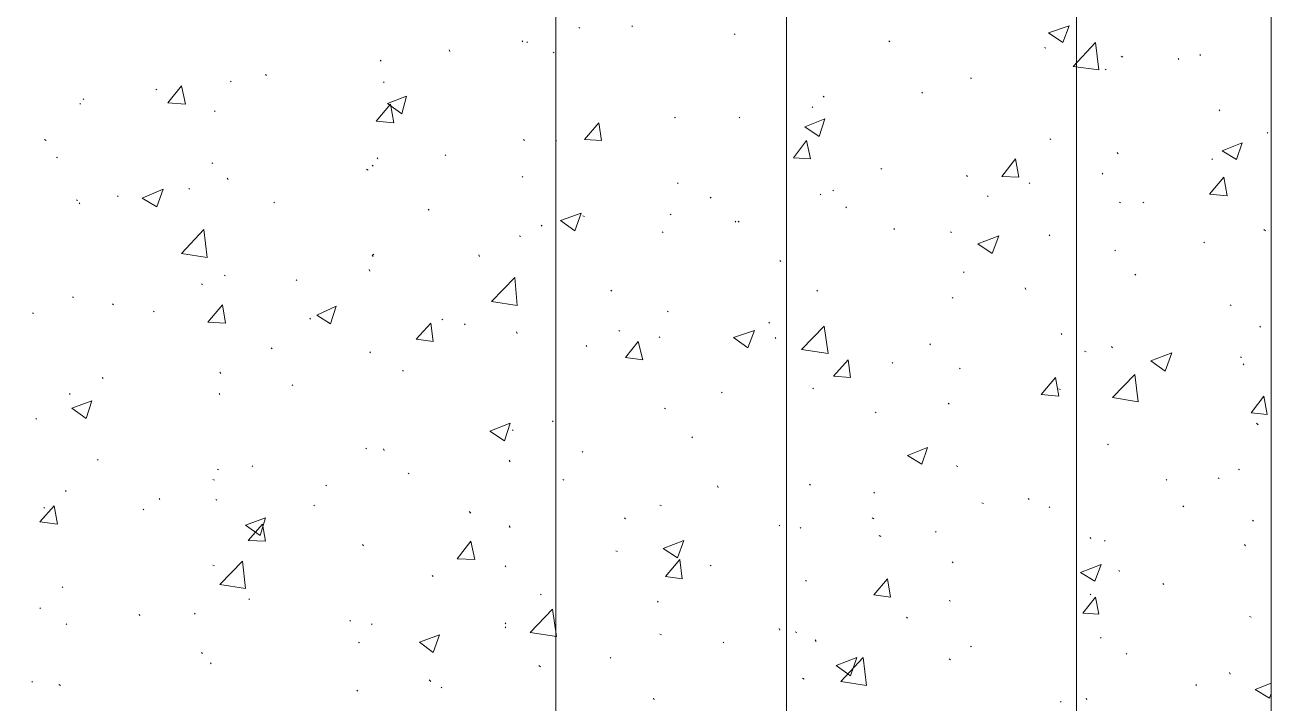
# Model space of a CAD drawing. Header units: millimetres. Extents: x 2928 to 3112, y 1220 to 1280.
# Drawn here: x 2978.954 to 2981.547, y 1254.469 to 1255.879 of the extents above; entities that cross this region are included whole.
import ezdxf

# ---------------------------------------------------------------- set-up
doc = ezdxf.new("R2010")
doc.units = ezdxf.units.MM

msp = doc.modelspace()

# ---------------------------------------------------------------- linework, layer by layer
at = {"color": 253, "linetype": 'Continuous', "lineweight": 5, "true_color": 0x9a9a9a}
for points in [[(2980.05854, 1262.93893), (2980.05854, 1240.41361), (2980.05854, 1240.41361)], [(2981.14189, 1262.46059), (2981.14189, 1240.89028), (2981.14189, 1240.89028)]]:
    msp.add_lwpolyline(points, dxfattribs=at)
for points in [[(2940.97965, 1262.56226), (2981.54689, 1262.56226), (2981.54689, 1240.79028), (2940.97965, 1240.79028)], [(2941.98633, 1261.55224), (2980.53854, 1261.55224), (2980.53854, 1241.8003), (2941.98633, 1241.8003)]]:
    msp.add_lwpolyline(points, close=True, dxfattribs=at)
at = {"color": 92, "linetype": 'Continuous', "lineweight": 13, "true_color": 0x00b800}
for points in [[(2980.21854, 1255.8755), (2980.21687, 1255.87716), (2980.21687, 1255.87716)], [(2981.08355, 1255.86216), (2981.12689, 1255.87716), (2981.12689, 1255.87716)], [(2981.11355, 1255.84216), (2981.12689, 1255.87716), (2981.12689, 1255.87716)], [(2980.10854, 1255.87216), (2980.10687, 1255.87383), (2980.10687, 1255.87383)], [(2980.43188, 1255.85883), (2980.43021, 1255.8605), (2980.43021, 1255.8605)], [(2981.08355, 1255.86216), (2981.11355, 1255.84216), (2981.11355, 1255.84216)], [(2979.83853, 1255.82383), (2979.83687, 1255.82716), (2979.83687, 1255.82716)], [(2979.9902, 1255.84383), (2979.98854, 1255.8455), (2979.98854, 1255.8455)], [(2980.0002, 1255.84216), (2979.99854, 1255.84383), (2979.99854, 1255.84383)], [(2980.75355, 1255.84383), (2980.75188, 1255.8455), (2980.75188, 1255.8455)], [(2981.07855, 1255.8305), (2981.07522, 1255.83216), (2981.07522, 1255.83216)], [(2981.13522, 1255.79216), (2981.18189, 1255.84216), (2981.18189, 1255.84216)], [(2981.18855, 1255.7855), (2981.18189, 1255.84216), (2981.18189, 1255.84216)], [(2979.6952, 1255.80383), (2979.69353, 1255.8055), (2979.69353, 1255.8055)], [(2980.0552, 1255.8205), (2980.05354, 1255.82216), (2980.05354, 1255.82216)], [(2981.23855, 1255.81216), (2981.23522, 1255.81383), (2981.23522, 1255.81383)], [(2981.35522, 1255.80716), (2981.35356, 1255.80883), (2981.35356, 1255.80883)], [(2981.40022, 1255.8155), (2981.39856, 1255.81716), (2981.39856, 1255.81716)], [(2979.45686, 1255.77383), (2979.4552, 1255.7755), (2979.4552, 1255.7755)], [(2981.13522, 1255.79216), (2981.18855, 1255.7855), (2981.18855, 1255.7855)], [(2981.20355, 1255.7855), (2981.20189, 1255.78716), (2981.20189, 1255.78716)], [(2979.25186, 1255.71716), (2979.28019, 1255.75216), (2979.28019, 1255.75216)], [(2979.28853, 1255.71383), (2979.28019, 1255.75216), (2979.28019, 1255.75216)], [(2979.38353, 1255.76049), (2979.38186, 1255.76216), (2979.38186, 1255.76216)], [(2979.70187, 1255.75883), (2979.7002, 1255.76049), (2979.7002, 1255.76049)], [(2980.92355, 1255.76716), (2980.92188, 1255.76883), (2980.92188, 1255.76883)], [(2979.07686, 1255.72383), (2979.07519, 1255.72549), (2979.07519, 1255.72549)], [(2979.22853, 1255.74383), (2979.22686, 1255.74549), (2979.22686, 1255.74549)], [(2979.70853, 1255.71549), (2979.74853, 1255.73049), (2979.74853, 1255.73049)], [(2979.73853, 1255.69383), (2979.74853, 1255.73049), (2979.74853, 1255.73049)], [(2980.61688, 1255.72883), (2980.61521, 1255.73049), (2980.61521, 1255.73049)], [(2980.82188, 1255.73716), (2980.82021, 1255.73883), (2980.82021, 1255.73883)], [(2979.07019, 1255.71383), (2979.06852, 1255.71549), (2979.06852, 1255.71549)], [(2979.25186, 1255.71716), (2979.28853, 1255.71383), (2979.28853, 1255.71383)], [(2979.35019, 1255.69883), (2979.34853, 1255.70049), (2979.34853, 1255.70049)], [(2979.6852, 1255.67883), (2979.7152, 1255.71383), (2979.7152, 1255.71383)], [(2979.70853, 1255.71549), (2979.73853, 1255.69383), (2979.73853, 1255.69383)], [(2979.72187, 1255.67549), (2979.7152, 1255.71383), (2979.7152, 1255.71383)], [(2980.59354, 1255.70716), (2980.59188, 1255.70883), (2980.59188, 1255.70883)], [(2981.44022, 1255.70049), (2981.43856, 1255.70216), (2981.43856, 1255.70216)], [(2979.6852, 1255.67883), (2979.72187, 1255.67549), (2979.72187, 1255.67549)], [(2980.11854, 1255.64049), (2980.14854, 1255.67549), (2980.14854, 1255.67549)], [(2980.15354, 1255.63883), (2980.14854, 1255.67549), (2980.14854, 1255.67549)], [(2980.30854, 1255.68549), (2980.30521, 1255.68716), (2980.30521, 1255.68716)], [(2980.44188, 1255.68549), (2980.44021, 1255.68716), (2980.44021, 1255.68716)], [(2980.57688, 1255.66716), (2980.61855, 1255.68383), (2980.61855, 1255.68383)], [(2980.60688, 1255.64716), (2980.61855, 1255.68383), (2980.61855, 1255.68383)], [(2980.57688, 1255.66716), (2980.60688, 1255.64716), (2980.60688, 1255.64716)], [(2981.54023, 1255.65383), (2981.53856, 1255.65549), (2981.53856, 1255.65549)], [(2978.99852, 1255.63883), (2978.99519, 1255.64049), (2978.99519, 1255.64049)], [(2979.99354, 1255.63883), (2979.99187, 1255.64049), (2979.99187, 1255.64049)], [(2980.0602, 1255.63716), (2980.05854, 1255.63883), (2980.05854, 1255.63883)], [(2980.11854, 1255.64049), (2980.15354, 1255.63883), (2980.15354, 1255.63883)], [(2980.55354, 1255.60216), (2980.58021, 1255.63883), (2980.58021, 1255.63883)], [(2980.58854, 1255.60049), (2980.58021, 1255.63883), (2980.58021, 1255.63883)], [(2981.08855, 1255.64049), (2981.08689, 1255.64216), (2981.08689, 1255.64216)], [(2981.44522, 1255.61716), (2981.48689, 1255.63383), (2981.48689, 1255.63383)], [(2981.47522, 1255.59883), (2981.48689, 1255.63383), (2981.48689, 1255.63383)], [(2979.02186, 1255.60216), (2979.02019, 1255.60383), (2979.02019, 1255.60383)], [(2979.34519, 1255.59049), (2979.34353, 1255.59216), (2979.34353, 1255.59216)], [(2979.68853, 1255.60049), (2979.68687, 1255.60216), (2979.68687, 1255.60216)], [(2979.8302, 1255.60716), (2979.82853, 1255.60883), (2979.82853, 1255.60883)], [(2980.55354, 1255.60216), (2980.58854, 1255.60049), (2980.58854, 1255.60049)], [(2980.98688, 1255.56383), (2981.01522, 1255.60049), (2981.01522, 1255.60049)], [(2981.02188, 1255.56216), (2981.01522, 1255.60049), (2981.01522, 1255.60049)], [(2981.22855, 1255.61049), (2981.22689, 1255.61383), (2981.22689, 1255.61383)], [(2981.42522, 1255.59883), (2981.42356, 1255.60049), (2981.42356, 1255.60049)], [(2981.44522, 1255.61716), (2981.47522, 1255.59883), (2981.47522, 1255.59883)], [(2979.66853, 1255.57716), (2979.6652, 1255.57883), (2979.6652, 1255.57883)], [(2979.67853, 1255.58549), (2979.67687, 1255.58716), (2979.67687, 1255.58716)], [(2980.73688, 1255.57883), (2980.73521, 1255.58049), (2980.73521, 1255.58049)], [(2981.19689, 1255.56883), (2981.19522, 1255.57049), (2981.19522, 1255.57049)], [(2979.37686, 1255.55716), (2979.37519, 1255.56049), (2979.37519, 1255.56049)], [(2979.9902, 1255.56216), (2979.98854, 1255.56383), (2979.98854, 1255.56383)], [(2980.31354, 1255.54883), (2980.31187, 1255.55049), (2980.31187, 1255.55049)], [(2980.91522, 1255.56383), (2980.91355, 1255.56549), (2980.91355, 1255.56549)], [(2980.98688, 1255.56383), (2981.02188, 1255.56216), (2981.02188, 1255.56216)], [(2981.04522, 1255.54883), (2981.04355, 1255.55049), (2981.04355, 1255.55049)], [(2981.41856, 1255.52716), (2981.44856, 1255.56216), (2981.44856, 1255.56216)], [(2981.45522, 1255.52382), (2981.44856, 1255.56216), (2981.44856, 1255.56216)], [(2979.06352, 1255.51382), (2979.06186, 1255.51549), (2979.06186, 1255.51549)], [(2979.14852, 1255.52216), (2979.14686, 1255.52382), (2979.14686, 1255.52382)], [(2979.19853, 1255.51882), (2979.24186, 1255.53716), (2979.24186, 1255.53716)], [(2979.19853, 1255.51882), (2979.22853, 1255.50049), (2979.22853, 1255.50049)], [(2979.22853, 1255.50049), (2979.24186, 1255.53716), (2979.24186, 1255.53716)], [(2979.29686, 1255.53716), (2979.29519, 1255.53883), (2979.29519, 1255.53883)], [(2980.38188, 1255.51882), (2980.38021, 1255.52049), (2980.38021, 1255.52049)], [(2980.61021, 1255.52549), (2980.60855, 1255.52716), (2980.60855, 1255.52716)], [(2980.63688, 1255.53383), (2980.63521, 1255.53549), (2980.63521, 1255.53549)], [(2980.95855, 1255.52216), (2980.95688, 1255.52382), (2980.95688, 1255.52382)], [(2981.41856, 1255.52716), (2981.45522, 1255.52382), (2981.45522, 1255.52382)], [(2979.06852, 1255.50716), (2979.06686, 1255.50882), (2979.06686, 1255.50882)], [(2979.47353, 1255.50882), (2979.47186, 1255.51049), (2979.47186, 1255.51049)], [(2979.7952, 1255.49382), (2979.79353, 1255.49549), (2979.79353, 1255.49549)], [(2980.66355, 1255.49882), (2980.66188, 1255.50049), (2980.66188, 1255.50049)], [(2981.23355, 1255.50882), (2981.23189, 1255.51049), (2981.23189, 1255.51049)], [(2981.28189, 1255.50882), (2981.28022, 1255.51049), (2981.28022, 1255.51049)], [(2980.0302, 1255.46049), (2980.02854, 1255.46216), (2980.02854, 1255.46216)], [(2980.06854, 1255.47216), (2980.11187, 1255.48716), (2980.11187, 1255.48716)], [(2980.06854, 1255.47216), (2980.09854, 1255.45049), (2980.09854, 1255.45049)], [(2980.09854, 1255.45049), (2980.11187, 1255.48716), (2980.11187, 1255.48716)], [(2980.11854, 1255.48049), (2980.1152, 1255.48216), (2980.1152, 1255.48216)], [(2980.29854, 1255.48382), (2980.29687, 1255.48549), (2980.29687, 1255.48549)], [(2980.43354, 1255.46882), (2980.43188, 1255.47049), (2980.43188, 1255.47049)], [(2980.44021, 1255.46882), (2980.43854, 1255.47049), (2980.43854, 1255.47049)], [(2979.28019, 1255.40382), (2979.32686, 1255.45382), (2979.32686, 1255.45382)], [(2979.33353, 1255.39549), (2979.32686, 1255.45382), (2979.32686, 1255.45382)], [(2979.9852, 1255.43882), (2979.98354, 1255.44049), (2979.98354, 1255.44049)], [(2980.28187, 1255.44716), (2980.28021, 1255.44882), (2980.28021, 1255.44882)], [(2980.76355, 1255.45382), (2980.76188, 1255.45549), (2980.76188, 1255.45549)], [(2980.88188, 1255.44716), (2980.88022, 1255.44882), (2980.88022, 1255.44882)], [(2980.93688, 1255.42382), (2980.98022, 1255.44049), (2980.98022, 1255.44049)], [(2980.96688, 1255.40382), (2980.98022, 1255.44049), (2980.98022, 1255.44049)], [(2981.08689, 1255.44049), (2981.08522, 1255.44216), (2981.08522, 1255.44216)], [(2981.53523, 1255.45049), (2981.53189, 1255.45382), (2981.53189, 1255.45382)], [(2980.93688, 1255.42382), (2980.96688, 1255.40382), (2980.96688, 1255.40382)], [(2981.22355, 1255.40882), (2981.22189, 1255.41049), (2981.22189, 1255.41049)], [(2981.40856, 1255.42549), (2981.40689, 1255.42716), (2981.40689, 1255.42716)], [(2979.28019, 1255.40382), (2979.33353, 1255.39549), (2979.33353, 1255.39549)], [(2979.67853, 1255.39716), (2979.67687, 1255.40049), (2979.67687, 1255.40049)], [(2979.6802, 1255.40049), (2979.67853, 1255.40216), (2979.67853, 1255.40216)], [(2979.9002, 1255.39716), (2979.89854, 1255.40049), (2979.89854, 1255.40049)], [(2980.52688, 1255.38716), (2980.52521, 1255.38882), (2980.52521, 1255.38882)], [(2979.37186, 1255.35716), (2979.36853, 1255.35882), (2979.36853, 1255.35882)], [(2979.67187, 1255.36716), (2979.6702, 1255.37049), (2979.6702, 1255.37049)], [(2980.90855, 1255.36382), (2980.90688, 1255.36549), (2980.90688, 1255.36549)], [(2981.26522, 1255.35882), (2981.26355, 1255.36049), (2981.26355, 1255.36049)], [(2979.32353, 1255.33882), (2979.32186, 1255.34049), (2979.32186, 1255.34049)], [(2979.5202, 1255.34716), (2979.51853, 1255.34882), (2979.51853, 1255.34882)], [(2979.9252, 1255.30382), (2979.97354, 1255.35382), (2979.97354, 1255.35382)], [(2979.97854, 1255.29549), (2979.97354, 1255.35382), (2979.97354, 1255.35382)], [(2979.05519, 1255.31216), (2979.05352, 1255.31382), (2979.05352, 1255.31382)], [(2980.17521, 1255.32549), (2980.17354, 1255.32716), (2980.17354, 1255.32716)], [(2980.60355, 1255.32549), (2980.60188, 1255.32716), (2980.60188, 1255.32716)], [(2980.88522, 1255.31049), (2980.88355, 1255.31216), (2980.88355, 1255.31216)], [(2981.03688, 1255.32882), (2981.03522, 1255.33216), (2981.03522, 1255.33216)], [(2979.13852, 1255.29716), (2979.13686, 1255.29882), (2979.13686, 1255.29882)], [(2979.22353, 1255.28215), (2979.22186, 1255.28382), (2979.22186, 1255.28382)], [(2979.33519, 1255.26049), (2979.36519, 1255.29716), (2979.36519, 1255.29716)], [(2979.37186, 1255.25882), (2979.36519, 1255.29716), (2979.36519, 1255.29716)], [(2979.56186, 1255.27549), (2979.60186, 1255.29382), (2979.60186, 1255.29382)], [(2979.5902, 1255.25715), (2979.60186, 1255.29382), (2979.60186, 1255.29382)], [(2979.9252, 1255.30382), (2979.97854, 1255.29549), (2979.97854, 1255.29549)], [(2980.29354, 1255.28215), (2980.29021, 1255.28382), (2980.29021, 1255.28382)], [(2981.46356, 1255.29549), (2981.46189, 1255.29716), (2981.46189, 1255.29716)], [(2978.97186, 1255.27882), (2978.97019, 1255.28049), (2978.97019, 1255.28049)], [(2979.33519, 1255.26049), (2979.37186, 1255.25882), (2979.37186, 1255.25882)], [(2979.54853, 1255.26715), (2979.54686, 1255.26882), (2979.54686, 1255.26882)], [(2979.56186, 1255.27549), (2979.5902, 1255.25715), (2979.5902, 1255.25715)], [(2979.76853, 1255.22549), (2979.79853, 1255.25882), (2979.79853, 1255.25882)], [(2979.80353, 1255.22049), (2979.79853, 1255.25882), (2979.79853, 1255.25882)], [(2979.82353, 1255.26549), (2979.82187, 1255.26715), (2979.82187, 1255.26715)], [(2979.8702, 1255.25549), (2979.86853, 1255.25715), (2979.86853, 1255.25715)], [(2980.50354, 1255.25882), (2980.50188, 1255.26049), (2980.50188, 1255.26049)], [(2979.97854, 1255.23715), (2979.97687, 1255.24049), (2979.97687, 1255.24049)], [(2980.19187, 1255.24215), (2980.19021, 1255.24382), (2980.19021, 1255.24382)], [(2980.27521, 1255.22882), (2980.27354, 1255.23049), (2980.27354, 1255.23049)], [(2980.42854, 1255.22882), (2980.47188, 1255.24382), (2980.47188, 1255.24382)], [(2980.42854, 1255.22882), (2980.45854, 1255.20715), (2980.45854, 1255.20715)], [(2980.45854, 1255.20715), (2980.47188, 1255.24382), (2980.47188, 1255.24382)], [(2980.51688, 1255.22715), (2980.51521, 1255.22882), (2980.51521, 1255.22882)], [(2980.57021, 1255.20382), (2980.61688, 1255.25215), (2980.61688, 1255.25215)], [(2980.62521, 1255.19549), (2980.61688, 1255.25215), (2980.61688, 1255.25215)], [(2981.11189, 1255.23549), (2981.11022, 1255.23715), (2981.11022, 1255.23715)], [(2981.52522, 1255.25049), (2981.52356, 1255.25215), (2981.52356, 1255.25215)], [(2979.46853, 1255.20549), (2979.46686, 1255.20715), (2979.46686, 1255.20715)], [(2979.76853, 1255.22549), (2979.80353, 1255.22049), (2979.80353, 1255.22049)], [(2980.12354, 1255.21049), (2980.12187, 1255.21215), (2980.12187, 1255.21215)], [(2980.20354, 1255.18715), (2980.23021, 1255.22049), (2980.23021, 1255.22049)], [(2980.24021, 1255.18215), (2980.23021, 1255.22049), (2980.23021, 1255.22049)], [(2980.57021, 1255.20382), (2980.62521, 1255.19549), (2980.62521, 1255.19549)], [(2980.83855, 1255.21382), (2980.83688, 1255.21549), (2980.83688, 1255.21549)], [(2981.21689, 1255.20715), (2981.21522, 1255.21049), (2981.21522, 1255.21049)], [(2979.67353, 1255.19715), (2979.67187, 1255.19882), (2979.67187, 1255.19882)], [(2980.20354, 1255.18715), (2980.24021, 1255.18215), (2980.24021, 1255.18215)], [(2980.63688, 1255.14882), (2980.66688, 1255.18215), (2980.66688, 1255.18215)], [(2980.67188, 1255.14549), (2980.66688, 1255.18215), (2980.66688, 1255.18215)], [(2980.76021, 1255.17549), (2980.75855, 1255.17715), (2980.75855, 1255.17715)], [(2981.16189, 1255.19882), (2981.15855, 1255.20049), (2981.15855, 1255.20049)], [(2981.29689, 1255.18049), (2981.34022, 1255.19715), (2981.34022, 1255.19715)], [(2981.29689, 1255.18049), (2981.32689, 1255.15882), (2981.32689, 1255.15882)], [(2981.32689, 1255.15882), (2981.34022, 1255.19715), (2981.34022, 1255.19715)], [(2981.48522, 1255.18715), (2981.48356, 1255.18882), (2981.48356, 1255.18882)], [(2979.36186, 1255.15382), (2979.36019, 1255.15715), (2979.36019, 1255.15715)], [(2979.74187, 1255.15882), (2979.7402, 1255.16049), (2979.7402, 1255.16049)], [(2980.90022, 1255.16382), (2980.89855, 1255.16549), (2980.89855, 1255.16549)], [(2981.21689, 1255.10382), (2981.26355, 1255.15215), (2981.26355, 1255.15215)], [(2981.27022, 1255.09549), (2981.26355, 1255.15215), (2981.26355, 1255.15215)], [(2981.49022, 1255.17215), (2981.48856, 1255.17382), (2981.48856, 1255.17382)], [(2979.11686, 1255.14382), (2979.11519, 1255.14549), (2979.11519, 1255.14549)], [(2979.51186, 1255.12882), (2979.5102, 1255.13049), (2979.5102, 1255.13049)], [(2980.63688, 1255.14882), (2980.67188, 1255.14549), (2980.67188, 1255.14549)], [(2981.06855, 1255.11049), (2981.09855, 1255.14549), (2981.09855, 1255.14549)], [(2981.10522, 1255.10715), (2981.09855, 1255.14549), (2981.09855, 1255.14549)], [(2979.04852, 1255.11049), (2979.04686, 1255.11215), (2979.04686, 1255.11215)], [(2979.36019, 1255.11049), (2979.35853, 1255.11215), (2979.35853, 1255.11215)], [(2980.40521, 1255.11382), (2980.40354, 1255.11549), (2980.40354, 1255.11549)], [(2980.59521, 1255.12215), (2980.59354, 1255.12382), (2980.59354, 1255.12382)], [(2981.06855, 1255.11049), (2981.10522, 1255.10715), (2981.10522, 1255.10715)], [(2981.10855, 1255.12049), (2981.10522, 1255.12215), (2981.10522, 1255.12215)], [(2981.21689, 1255.10382), (2981.27022, 1255.09549), (2981.27022, 1255.09549)], [(2981.50522, 1255.07215), (2981.53189, 1255.10715), (2981.53189, 1255.10715)], [(2981.53856, 1255.06882), (2981.53189, 1255.10715), (2981.53189, 1255.10715)], [(2979.05186, 1255.08215), (2979.09352, 1255.09715), (2979.09352, 1255.09715)], [(2979.05186, 1255.08215), (2979.08186, 1255.06048), (2979.08186, 1255.06048)], [(2979.08186, 1255.06048), (2979.09352, 1255.09715), (2979.09352, 1255.09715)], [(2980.28687, 1255.08049), (2980.28521, 1255.08215), (2980.28521, 1255.08215)], [(2980.72521, 1255.07215), (2980.72355, 1255.07382), (2980.72355, 1255.07382)], [(2980.87688, 1255.09049), (2980.87522, 1255.09215), (2980.87522, 1255.09215)], [(2978.97852, 1255.05882), (2978.97686, 1255.06048), (2978.97686, 1255.06048)], [(2979.92187, 1255.03382), (2979.96354, 1255.05048), (2979.96354, 1255.05048)], [(2979.95187, 1255.01382), (2979.96354, 1255.05048), (2979.96354, 1255.05048)], [(2980.05354, 1255.05382), (2980.05187, 1255.05548), (2980.05187, 1255.05548)], [(2981.50522, 1255.07215), (2981.53856, 1255.06882), (2981.53856, 1255.06882)], [(2981.52022, 1255.04715), (2981.51689, 1255.05048), (2981.51689, 1255.05048)], [(2979.92187, 1255.03382), (2979.95187, 1255.01382), (2979.95187, 1255.01382)], [(2979.9702, 1255.03548), (2979.96854, 1255.03715), (2979.96854, 1255.03715)], [(2980.34354, 1255.02048), (2980.34187, 1255.02215), (2980.34187, 1255.02215)], [(2979.6652, 1254.99715), (2979.66353, 1254.99882), (2979.66353, 1254.99882)], [(2979.70187, 1254.99382), (2979.7002, 1254.99715), (2979.7002, 1254.99715)], [(2980.79021, 1254.98382), (2980.83188, 1255.00048), (2980.83188, 1255.00048)], [(2980.82021, 1254.96548), (2980.83188, 1255.00048), (2980.83188, 1255.00048)], [(2981.20855, 1255.00548), (2981.20689, 1255.00715), (2981.20689, 1255.00715)], [(2979.10686, 1254.97382), (2979.10519, 1254.97548), (2979.10519, 1254.97548)], [(2979.96354, 1254.97048), (2979.96187, 1254.97382), (2979.96187, 1254.97382)], [(2980.1152, 1254.99048), (2980.11354, 1254.99215), (2980.11354, 1254.99215)], [(2980.79021, 1254.98382), (2980.82021, 1254.96548), (2980.82021, 1254.96548)], [(2979.35686, 1254.95382), (2979.35519, 1254.95548), (2979.35519, 1254.95548)], [(2979.42853, 1254.96048), (2979.42686, 1254.96215), (2979.42686, 1254.96215)], [(2979.75353, 1254.94548), (2979.75187, 1254.94715), (2979.75187, 1254.94715)], [(2980.89522, 1254.96048), (2980.89188, 1254.96215), (2980.89188, 1254.96215)], [(2981.48189, 1254.95382), (2981.47856, 1254.95548), (2981.47856, 1254.95548)], [(2979.34853, 1254.93215), (2979.34519, 1254.93382), (2979.34519, 1254.93382)], [(2979.58186, 1254.92048), (2979.5802, 1254.92215), (2979.5802, 1254.92215)], [(2980.0752, 1254.93215), (2980.07354, 1254.93382), (2980.07354, 1254.93382)], [(2980.39688, 1254.91715), (2980.39521, 1254.92048), (2980.39521, 1254.92048)], [(2980.58854, 1254.92215), (2980.58688, 1254.92382), (2980.58688, 1254.92382)], [(2981.33022, 1254.93215), (2981.32856, 1254.93382), (2981.32856, 1254.93382)], [(2981.43856, 1254.93548), (2981.43689, 1254.93715), (2981.43689, 1254.93715)], [(2979.04019, 1254.90882), (2979.03852, 1254.91048), (2979.03852, 1254.91048)], [(2979.23519, 1254.89215), (2979.23353, 1254.89382), (2979.23353, 1254.89382)], [(2979.35353, 1254.89048), (2979.35186, 1254.89215), (2979.35186, 1254.89215)], [(2980.72188, 1254.90548), (2980.72021, 1254.90715), (2980.72021, 1254.90715)], [(2981.04355, 1254.89215), (2981.04188, 1254.89382), (2981.04188, 1254.89382)], [(2978.98519, 1254.84548), (2979.01519, 1254.87882), (2979.01519, 1254.87882)], [(2978.99519, 1254.87382), (2978.99352, 1254.87548), (2978.99352, 1254.87548)], [(2979.02186, 1254.84048), (2979.01519, 1254.87882), (2979.01519, 1254.87882)], [(2979.20186, 1254.87048), (2979.20019, 1254.87215), (2979.20019, 1254.87215)], [(2979.55686, 1254.87882), (2979.5552, 1254.88048), (2979.5552, 1254.88048)], [(2979.88187, 1254.86382), (2979.87853, 1254.86715), (2979.87853, 1254.86715)], [(2980.27854, 1254.87882), (2980.27521, 1254.88048), (2980.27521, 1254.88048)], [(2980.94855, 1254.88382), (2980.94522, 1254.88548), (2980.94522, 1254.88548)], [(2981.08689, 1254.87548), (2981.08522, 1254.87715), (2981.08522, 1254.87715)], [(2981.36522, 1254.87715), (2981.36356, 1254.87882), (2981.36356, 1254.87882)], [(2978.98519, 1254.84548), (2979.02186, 1254.84048), (2979.02186, 1254.84048)], [(2979.41353, 1254.83882), (2979.4552, 1254.85382), (2979.4552, 1254.85382)], [(2979.41853, 1254.80715), (2979.44853, 1254.84048), (2979.44853, 1254.84048)], [(2979.44353, 1254.81715), (2979.4552, 1254.85382), (2979.4552, 1254.85382)], [(2979.4552, 1254.80548), (2979.44853, 1254.84048), (2979.44853, 1254.84048)], [(2980.20354, 1254.85215), (2980.20187, 1254.85382), (2980.20187, 1254.85382)], [(2980.72021, 1254.85215), (2980.71688, 1254.85382), (2980.71688, 1254.85382)], [(2981.51022, 1254.84715), (2981.50856, 1254.84882), (2981.50856, 1254.84882)], [(2979.41353, 1254.83882), (2979.44353, 1254.81715), (2979.44353, 1254.81715)], [(2979.96354, 1254.83382), (2979.96187, 1254.83715), (2979.96187, 1254.83715)], [(2980.52521, 1254.83715), (2980.52354, 1254.83882), (2980.52354, 1254.83882)], [(2980.56854, 1254.83215), (2980.56688, 1254.83382), (2980.56688, 1254.83382)], [(2980.73521, 1254.81548), (2980.73188, 1254.81715), (2980.73188, 1254.81715)], [(2980.85022, 1254.82381), (2980.84855, 1254.82548), (2980.84855, 1254.82548)], [(2979.41853, 1254.80715), (2979.4552, 1254.80548), (2979.4552, 1254.80548)], [(2979.65853, 1254.79548), (2979.65686, 1254.79881), (2979.65686, 1254.79881)], [(2979.85353, 1254.76881), (2979.88187, 1254.80548), (2979.88187, 1254.80548)], [(2979.8902, 1254.76715), (2979.88187, 1254.80548), (2979.88187, 1254.80548)], [(2980.28187, 1254.79048), (2980.32521, 1254.80715), (2980.32521, 1254.80715)], [(2980.28187, 1254.79048), (2980.31187, 1254.77048), (2980.31187, 1254.77048)], [(2980.31187, 1254.77048), (2980.32521, 1254.80715), (2980.32521, 1254.80715)], [(2981.17189, 1254.81048), (2981.17022, 1254.81381), (2981.17022, 1254.81381)], [(2981.20189, 1254.80548), (2981.20022, 1254.80715), (2981.20022, 1254.80715)], [(2981.49356, 1254.79548), (2981.49189, 1254.79881), (2981.49189, 1254.79881)], [(2979.36019, 1254.71548), (2979.40686, 1254.76381), (2979.40686, 1254.76381)], [(2979.41353, 1254.70715), (2979.40686, 1254.76381), (2979.40686, 1254.76381)], [(2979.85353, 1254.76881), (2979.8902, 1254.76715), (2979.8902, 1254.76715)], [(2980.18687, 1254.78381), (2980.18354, 1254.78548), (2980.18354, 1254.78548)], [(2980.28687, 1254.73215), (2980.31687, 1254.76715), (2980.31687, 1254.76715)], [(2980.32187, 1254.72715), (2980.31687, 1254.76715), (2980.31687, 1254.76715)], [(2980.88522, 1254.76048), (2980.88355, 1254.76215), (2980.88355, 1254.76215)], [(2979.34853, 1254.75381), (2979.34519, 1254.75548), (2979.34519, 1254.75548)], [(2979.9552, 1254.75215), (2979.95354, 1254.75381), (2979.95354, 1254.75381)], [(2980.38188, 1254.75381), (2980.38021, 1254.75548), (2980.38021, 1254.75548)], [(2981.15022, 1254.74048), (2981.19355, 1254.75715), (2981.19355, 1254.75715)], [(2981.15022, 1254.74048), (2981.18022, 1254.72215), (2981.18022, 1254.72215)], [(2981.18022, 1254.72215), (2981.19355, 1254.75715), (2981.19355, 1254.75715)], [(2981.23189, 1254.74215), (2981.23022, 1254.74548), (2981.23022, 1254.74548)], [(2979.03352, 1254.70881), (2979.03186, 1254.71048), (2979.03186, 1254.71048)], [(2979.36019, 1254.71548), (2979.41353, 1254.70715), (2979.41353, 1254.70715)], [(2979.80353, 1254.73215), (2979.80187, 1254.73381), (2979.80187, 1254.73381)], [(2980.28687, 1254.73215), (2980.32187, 1254.72715), (2980.32187, 1254.72715)], [(2980.58021, 1254.72215), (2980.57854, 1254.72381), (2980.57854, 1254.72381)], [(2980.72021, 1254.69381), (2980.74855, 1254.72715), (2980.74855, 1254.72715)], [(2980.75521, 1254.68881), (2980.74855, 1254.72715), (2980.74855, 1254.72715)], [(2981.32356, 1254.71548), (2981.32189, 1254.71715), (2981.32189, 1254.71715)], [(2979.42186, 1254.68381), (2979.42019, 1254.68548), (2979.42019, 1254.68548)], [(2980.02854, 1254.69381), (2980.02687, 1254.69548), (2980.02687, 1254.69548)], [(2980.72021, 1254.69381), (2980.75521, 1254.68881), (2980.75521, 1254.68881)], [(2981.15522, 1254.65548), (2981.18189, 1254.68881), (2981.18189, 1254.68881)], [(2981.17189, 1254.69381), (2981.17022, 1254.69548), (2981.17022, 1254.69548)], [(2981.18855, 1254.65381), (2981.18189, 1254.68881), (2981.18189, 1254.68881)], [(2978.98686, 1254.66548), (2978.98519, 1254.66715), (2978.98519, 1254.66715)], [(2980.0052, 1254.61548), (2980.05187, 1254.66381), (2980.05187, 1254.66381)], [(2980.0602, 1254.60715), (2980.05187, 1254.66381), (2980.05187, 1254.66381)], [(2980.27187, 1254.67881), (2980.27021, 1254.68048), (2980.27021, 1254.68048)], [(2980.88022, 1254.68048), (2980.87688, 1254.68215), (2980.87688, 1254.68215)], [(2979.04186, 1254.63215), (2979.04019, 1254.63381), (2979.04019, 1254.63381)], [(2979.19352, 1254.65048), (2979.19186, 1254.65381), (2979.19186, 1254.65381)], [(2979.30853, 1254.65381), (2979.30686, 1254.65548), (2979.30686, 1254.65548)], [(2979.63186, 1254.63881), (2979.6302, 1254.64048), (2979.6302, 1254.64048)], [(2979.67687, 1254.63215), (2979.6752, 1254.63381), (2979.6752, 1254.63381)], [(2979.9552, 1254.63381), (2979.95354, 1254.63548), (2979.95354, 1254.63548)], [(2980.79021, 1254.64548), (2980.78855, 1254.64715), (2980.78855, 1254.64715)], [(2981.15522, 1254.65548), (2981.18855, 1254.65381), (2981.18855, 1254.65381)], [(2981.50522, 1254.64715), (2981.50189, 1254.64881), (2981.50189, 1254.64881)], [(2979.7752, 1254.59548), (2979.81687, 1254.61048), (2979.81687, 1254.61048)], [(2979.80353, 1254.57381), (2979.81687, 1254.61048), (2979.81687, 1254.61048)], [(2979.9552, 1254.62548), (2979.95354, 1254.62715), (2979.95354, 1254.62715)], [(2980.0052, 1254.61548), (2980.0602, 1254.60715), (2980.0602, 1254.60715)], [(2980.27854, 1254.61048), (2980.27521, 1254.61215), (2980.27521, 1254.61215)], [(2980.52521, 1254.62048), (2980.52354, 1254.62381), (2980.52354, 1254.62381)], [(2980.56021, 1254.61548), (2980.55688, 1254.61715), (2980.55688, 1254.61715)], [(2979.6502, 1254.59381), (2979.64853, 1254.59548), (2979.64853, 1254.59548)], [(2979.7752, 1254.59548), (2979.80353, 1254.57381), (2979.80353, 1254.57381)], [(2980.40854, 1254.59381), (2980.40688, 1254.59548), (2980.40688, 1254.59548)], [(2980.60021, 1254.59715), (2980.59855, 1254.60048), (2980.59855, 1254.60048)], [(2980.92355, 1254.58548), (2980.92188, 1254.58714), (2980.92188, 1254.58714)], [(2981.19355, 1254.60381), (2981.19189, 1254.60548), (2981.19189, 1254.60548)], [(2979.32353, 1254.57214), (2979.32186, 1254.57381), (2979.32186, 1254.57381)], [(2980.17354, 1254.56214), (2980.17187, 1254.56381), (2980.17187, 1254.56381)], [(2980.64188, 1254.54714), (2980.68521, 1254.56381), (2980.68521, 1254.56381)], [(2980.65188, 1254.51381), (2980.69855, 1254.56381), (2980.69855, 1254.56381)], [(2980.67188, 1254.52548), (2980.68521, 1254.56381), (2980.68521, 1254.56381)], [(2980.70521, 1254.50548), (2980.69855, 1254.56381), (2980.69855, 1254.56381)], [(2980.88022, 1254.55881), (2980.87688, 1254.56048), (2980.87688, 1254.56048)], [(2981.24689, 1254.57048), (2981.24522, 1254.57214), (2981.24522, 1254.57214)], [(2979.34186, 1254.55048), (2979.34019, 1254.55214), (2979.34019, 1254.55214)], [(2980.02687, 1254.54381), (2980.02354, 1254.54714), (2980.02354, 1254.54714)], [(2980.64188, 1254.54714), (2980.67188, 1254.52548), (2980.67188, 1254.52548)], [(2981.46189, 1254.52881), (2981.46022, 1254.53214), (2981.46022, 1254.53214)], [(2978.97019, 1254.51214), (2978.96852, 1254.51381), (2978.96852, 1254.51381)], [(2979.02852, 1254.50548), (2979.02519, 1254.50714), (2979.02519, 1254.50714)], [(2979.79853, 1254.51381), (2979.7952, 1254.51714), (2979.7952, 1254.51714)], [(2980.57521, 1254.51881), (2980.57188, 1254.52048), (2980.57188, 1254.52048)], [(2980.65188, 1254.51381), (2980.70521, 1254.50548), (2980.70521, 1254.50548)], [(2981.39189, 1254.50548), (2981.39022, 1254.50714), (2981.39022, 1254.50714)], [(2981.51356, 1254.49714), (2981.54689, 1254.51048), (2981.54689, 1254.51048)], [(2979.64686, 1254.49381), (2979.6452, 1254.49548), (2979.6452, 1254.49548)], [(2979.82187, 1254.50048), (2979.8202, 1254.50214), (2979.8202, 1254.50214)], [(2980.26354, 1254.47548), (2980.26187, 1254.47881), (2980.26187, 1254.47881)], [(2981.16355, 1254.47548), (2981.16189, 1254.47881), (2981.16189, 1254.47881)], [(2981.51356, 1254.49714), (2981.54356, 1254.47881), (2981.54356, 1254.47881)], [(2981.54356, 1254.47881), (2981.54689, 1254.48881), (2981.54689, 1254.48881)], [(2981.11022, 1254.47048), (2981.10855, 1254.47214), (2981.10855, 1254.47214)]]:
    msp.add_lwpolyline(points, dxfattribs=at)

doc.saveas('drawing.dxf')
